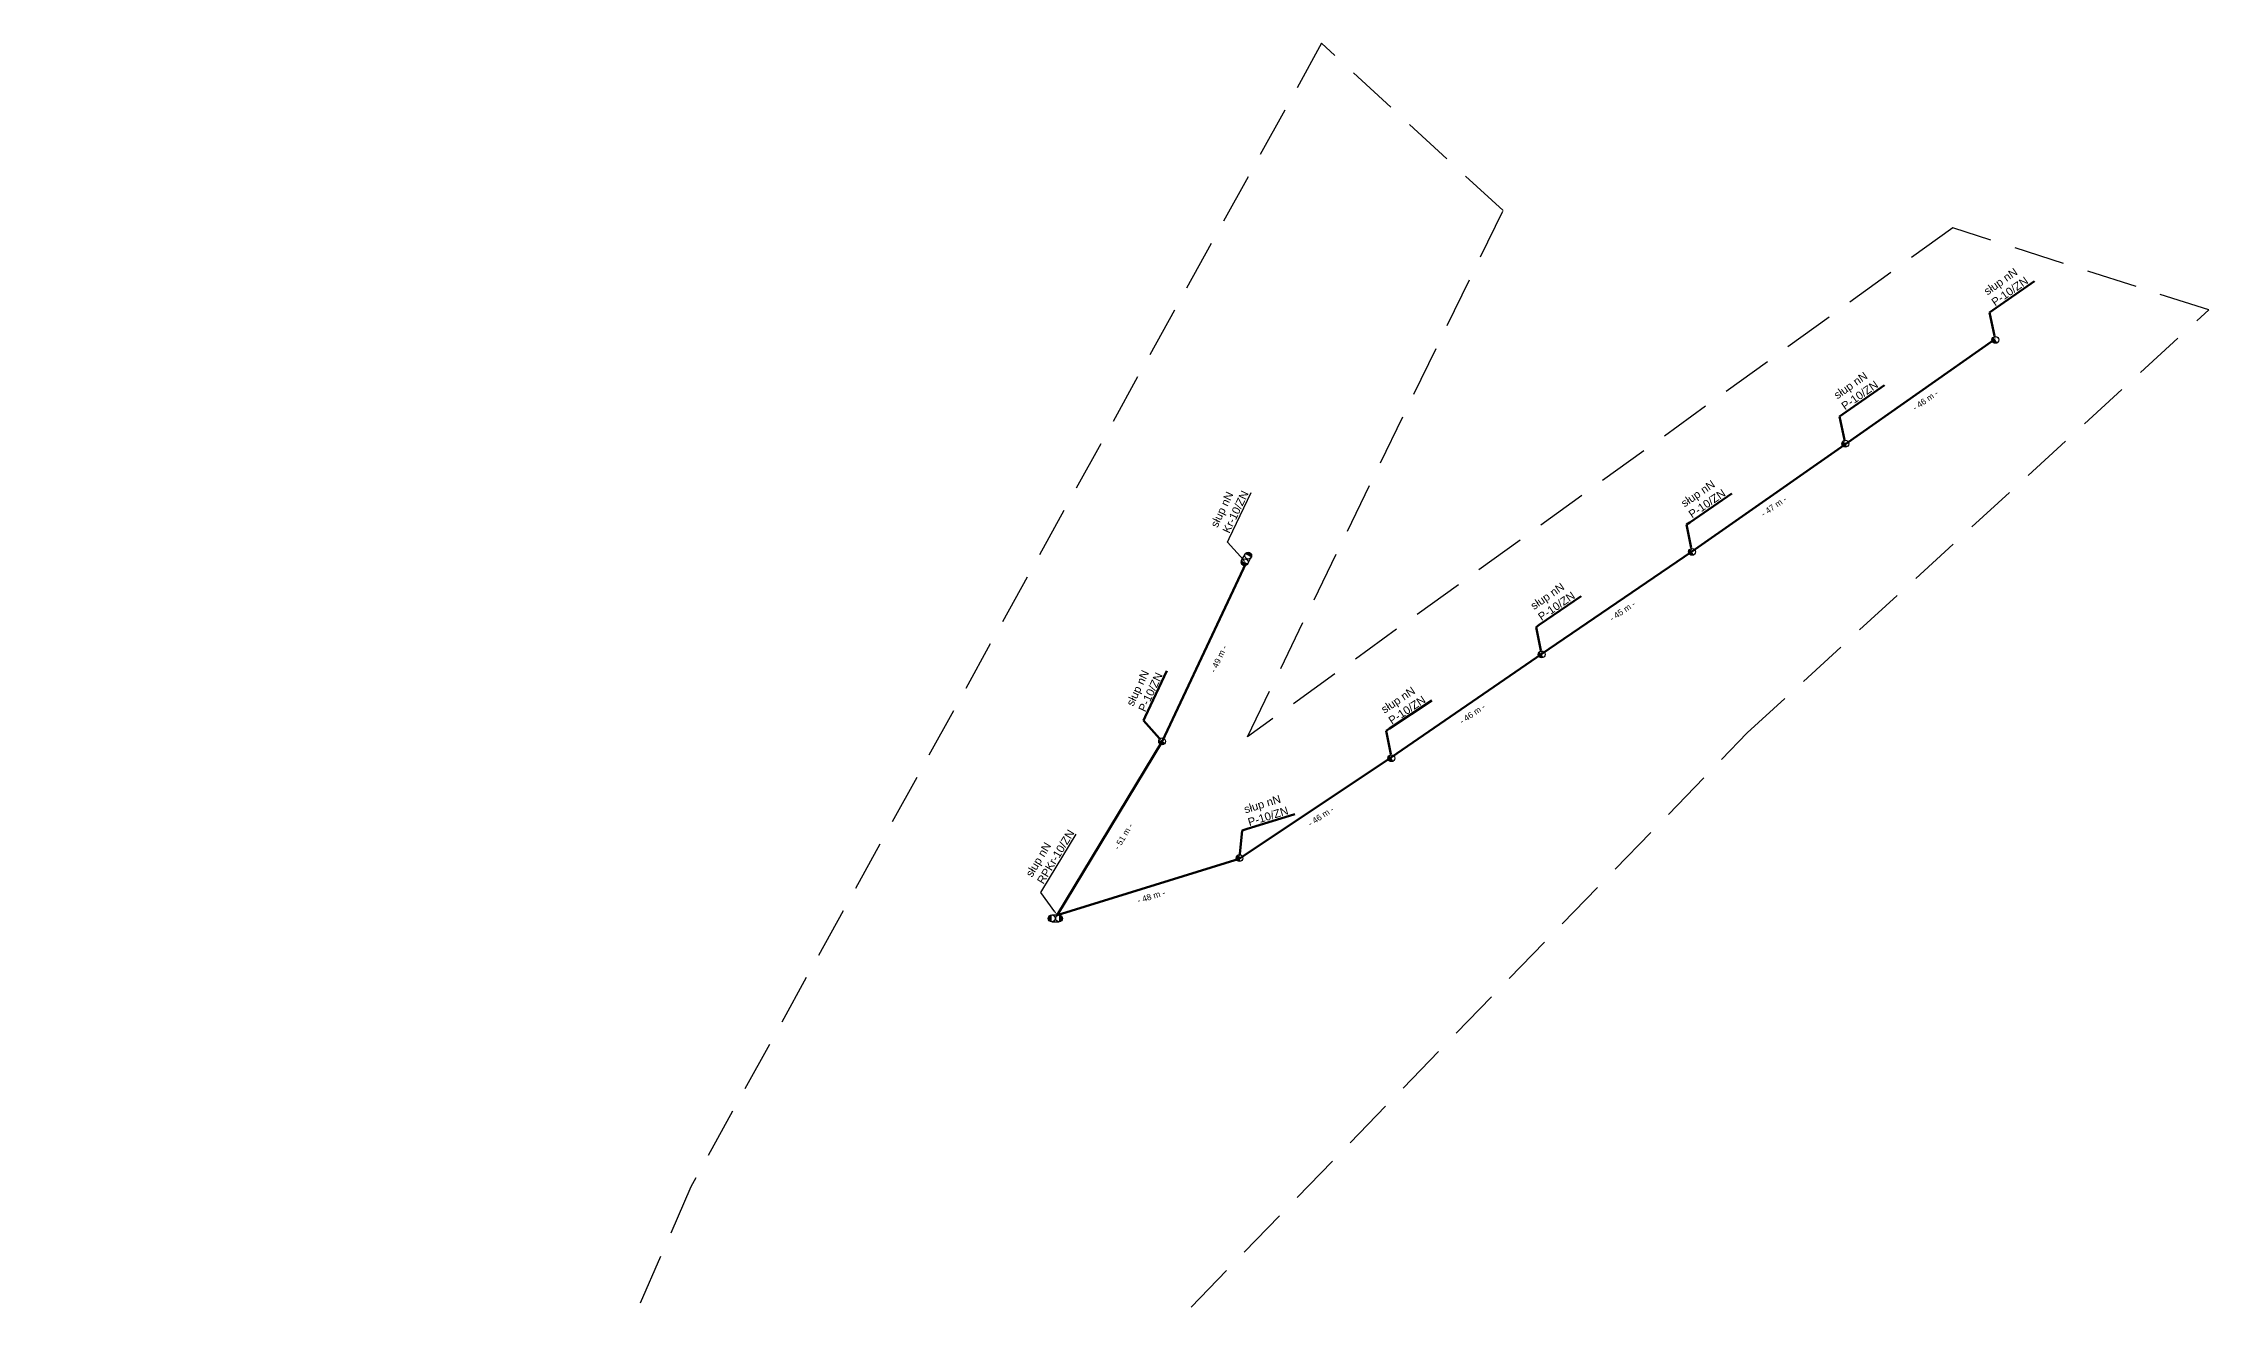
# Model space of a CAD drawing. Header units: millimetres. Extents: x 7530258 to 7533485, y 5764674 to 5768549.
# Drawn here: x 7532943 to 7533485, y 5766653 to 5766968 of the extents above; entities that cross this region are included whole.
import ezdxf
from ezdxf import colors
from ezdxf.entities.mleader import LeaderData, LeaderLine
from ezdxf.math import Vec2, Vec3

# ---------------------------------------------------------------- set-up
doc = ezdxf.new("R2010")
doc.units = ezdxf.units.MM
doc.linetypes.add('DASHED', pattern=[19.05, 12.7, -6.35])
doc.layers.add('!TELE', color=3, linetype='Continuous', lineweight=50)
doc.layers.add('!wymiary', color=7, linetype='Continuous', lineweight=25)
for name, color, linetype in [('!trafo', 6, 'DASHED'), ('_MM opisy', 7, 'Continuous'), ('_MM slupy', 5, 'Continuous')]:
    doc.layers.add(name, color=color, linetype=linetype)
doc.styles.get("Standard").update_dxf_attribs({"font": 'ARIAL.TTF'})
doc.dimstyles.new('opis linie', dxfattribs={"dimtxt": 1.5, "dimasz": 0.18, "dimexe": 0.18, "dimexo": 0.0625, "dimgap": 2.5, "dimtad": 4, "dimdec": 0, "dimzin": 0, "dimdsep": 46, "dimtxsty": 'Standard', "dimcen": 0.09, "dimse1": 1, "dimse2": 1, "dimsd1": 1, "dimsd2": 1, "dimclrt": 256, "dimadec": 0, "dimazin": 0, "dimtfac": 1, "dimtdec": 0, "dimtofl": 0, "dimtmove": 0, "dimatfit": 3, "dimfxl": 1, "dimtfill": 1, "dimtolj": 1, "dimtzin": 0, "dimarcsym": 0})

# ---------------------------------------------------------------- blocks, each defined once
blk = doc.blocks.new('ZN')
at = {"layer": '_MM slupy', "transparency": 33554687}
h = blk.add_hatch(color=256, dxfattribs=at)
h.dxf.hatch_style = 1
h.paths.add_polyline_path([(0, -0.86), (0, 0.86, 1)])
at = {"layer": '_MM slupy'}
blk.add_circle((0, 0), 0.857, dxfattribs=at)
blk = doc.blocks.new('R')
at = {"layer": '_MM slupy', "transparency": 33554687}
h = blk.add_hatch(color=256, dxfattribs=at)
h.dxf.hatch_style = 1
h.paths.add_polyline_path([(-0.93, -0.86), (-0.93, 0.86, 1)])
h = blk.add_hatch(color=256, dxfattribs=at)
h.dxf.hatch_style = 1
h.paths.add_polyline_path([(0.93, 0.86), (0.93, -0.86, 1)])
at = {"layer": '_MM slupy'}
for points in [[(-0.93, 0.86), (0.93, 0.86)], [(-0.93, -0.86), (0.93, -0.86)]]:
    blk.add_lwpolyline(points, dxfattribs=at)
for centre in [(-0.93, 0), (0.93, 0)]:
    blk.add_circle(centre, 0.857, dxfattribs=at)
blk = doc.blocks.new('*D608')
at = {"layer": '!wymiary', "insert": (7533413.89, 5766878.84), "char_height": 1.5, "attachment_point": 5, "rotation": 35.0443, "bg_fill": 3, "box_fill_scale": 1.1, "bg_fill_color": 9, "bg_fill_true_color": 13158600, "bg_fill_transparency": 0}
blk.add_mtext('\\A1;- 46 m -', dxfattribs=at)
blk = doc.blocks.new('*D609')
at = {"layer": '!wymiary', "insert": (7533376.01, 5766852.34), "char_height": 1.5, "attachment_point": 5, "rotation": 34.9598, "bg_fill": 3, "box_fill_scale": 1.1, "bg_fill_color": 9, "bg_fill_true_color": 13158600, "bg_fill_transparency": 0}
blk.add_mtext('\\A1;- 47 m -', dxfattribs=at)
blk = doc.blocks.new('*D610')
at = {"layer": '!wymiary', "insert": (7533338.16, 5766826.16), "char_height": 1.5, "attachment_point": 5, "rotation": 34.332, "bg_fill": 3, "box_fill_scale": 1.1, "bg_fill_color": 9, "bg_fill_true_color": 13158600, "bg_fill_transparency": 0}
blk.add_mtext('\\A1;- 45 m -', dxfattribs=at)
blk = doc.blocks.new('*D611')
at = {"layer": '!wymiary', "insert": (7533300.67, 5766800.47), "char_height": 1.5, "attachment_point": 5, "rotation": 34.4949, "bg_fill": 3, "box_fill_scale": 1.1, "bg_fill_color": 9, "bg_fill_true_color": 13158600, "bg_fill_transparency": 0}
blk.add_mtext('\\A1;- 46 m -', dxfattribs=at)
blk = doc.blocks.new('*D612')
at = {"layer": '!wymiary', "insert": (7533262.81, 5766774.86), "char_height": 1.5, "attachment_point": 5, "rotation": 33.6588, "bg_fill": 3, "box_fill_scale": 1.1, "bg_fill_color": 9, "bg_fill_true_color": 13158600, "bg_fill_transparency": 0}
blk.add_mtext('\\A1;- 46 m -', dxfattribs=at)
blk = doc.blocks.new('*D613')
at = {"layer": '!wymiary', "insert": (7533220.39, 5766754.82), "char_height": 1.5, "attachment_point": 5, "rotation": 17.2363, "bg_fill": 3, "box_fill_scale": 1.1, "bg_fill_color": 9, "bg_fill_true_color": 13158600, "bg_fill_transparency": 0}
blk.add_mtext('\\A1;- 48 m -', dxfattribs=at)
blk = doc.blocks.new('*D614')
at = {"layer": '!wymiary', "insert": (7533213.45, 5766769.81), "char_height": 1.5, "attachment_point": 5, "rotation": 58.8755, "bg_fill": 3, "box_fill_scale": 1.1, "bg_fill_color": 9, "bg_fill_true_color": 13158600, "bg_fill_transparency": 0}
blk.add_mtext('\\A1;- 51 m -', dxfattribs=at)
blk = doc.blocks.new('*D615')
at = {"layer": '!wymiary', "insert": (7533237.25, 5766814.2), "char_height": 1.5, "attachment_point": 5, "rotation": 64.8138, "bg_fill": 3, "box_fill_scale": 1.1, "bg_fill_color": 9, "bg_fill_true_color": 13158600, "bg_fill_transparency": 0}
blk.add_mtext('\\A1;- 49 m -', dxfattribs=at)
blk = doc.blocks.new('q')
at = {"layer": '_MM slupy'}
blk.add_blockref('ZN', (0, 0), dxfattribs=at)
at = {"layer": '_MM opisy'}
ml = blk.add_multileader_mtext('Standard', dxfattribs=at)
ml.set_content('\\pxql;słup nN\\PP-10/ZN', color=256)
ml.set_leader_properties()
ml.build(insert=Vec2(0, 0))
ml.multileader.update_dxf_attribs({"has_text_frame": 1, "text_left_attachment_type": 5, "text_right_attachment_type": 5, "dogleg_length": 1, "arrow_head_size": 1})
ctx = ml.context
ctx.base_point, ctx.char_height, ctx.arrow_head_size, ctx.landing_gap_size, ctx.plane_origin = Vec3(3.71, 6.41), 2, 1, 1, Vec3(1.72, -1.42)
ctx.left_attachment, ctx.right_attachment = 5, 5
notes = []
notes.append((ctx, [(0, (1, 1, 0), (2.71, 6.41), (1, 0), 1, [(0, [(0, 0), (2.71, 6.41)], 0, [])])]))
ctx.mtext.insert, ctx.mtext.flow_direction = Vec3(4.71, 12.21), 5
ctx.mtext.has_bg_fill, ctx.mtext.bg_color, ctx.mtext.bg_scale_factor, ctx.mtext.bg_transparency, ctx.mtext.use_window_bg_color = 1, -1023410175, 1, 0, 1
for ctx, leaders in notes:
    for number, flags, end, landing, length, lines in leaders:
        leader = LeaderData()
        leader.index, (leader.has_last_leader_line, leader.has_dogleg_vector, leader.attachment_direction) = number, flags
        leader.last_leader_point, leader.dogleg_vector, leader.dogleg_length = Vec3(end), Vec3(landing), length
        for number, points, colour, breaks in lines:
            line = LeaderLine()
            line.index, line.vertices, line.color, line.breaks = number, Vec3.list(points), colors.encode_raw_color(colour), breaks
            leader.lines.append(line)
        ctx.leaders.append(leader)

msp = doc.modelspace()

# ---------------------------------------------------------------- linework, layer by layer
at = {"layer": '!TELE'}
msp.add_lwpolyline([(7533431.18, 5766894.04), (7533393.71, 5766867.76), (7533355.45, 5766841.01), (7533318.04, 5766815.46), (7533280.45, 5766789.63), (7533242.38, 5766764.28), (7533196.9, 5766750.17), (7533223.13, 5766793.61), (7533244.1, 5766838.21)], dxfattribs=at)
at = {"layer": '!trafo', "color": 3}
msp.add_lwpolyline([(7532943.5, 5766176.75), (7533024, 5766151.75), (7533066.93, 5766276.7), (7533190.6, 5766611.17), (7533369.37, 5766795.71), (7533484.71, 5766901.44), (7533420.74, 5766921.95), (7533244.46, 5766794.71), (7533308.33, 5766926.26), (7533263, 5766968.08), (7533105.37, 5766682.3), (7532993.24, 5766424.71), (7532943.5, 5766176.75)], close=True, dxfattribs=at)

# ---------------------------------------------------------------- next in the draw order: block references
at = {"layer": '!TELE'}
for p, rotation in [((7533431.4, 5766893.96), 35.04432542837341), ((7533393.87, 5766867.99), 34.95984568346275), ((7533355.57, 5766840.96), 34.33200035665232), ((7533317.98, 5766815.32), 34.49493613026578), ((7533223.13, 5766793.61), 64.81375553792121), ((7533280.44, 5766789.4), 33.65879822913666), ((7533242.47, 5766764.42), 17.23630800603869)]:
    msp.add_blockref('q', p, dxfattribs=dict(at, rotation=rotation))

# ---------------------------------------------------------------- next in the draw order: leaders
at = {"layer": '_MM opisy'}
ml = msp.add_multileader_mtext('Standard', dxfattribs=at)
ml.set_content('\\pxql;słup nN\\PKr-10/ZN', color=256)
ml.set_leader_properties()
ml.build(insert=Vec2(0, 0))
ml.multileader.update_dxf_attribs({"has_text_frame": 1, "text_left_attachment_type": 5, "text_right_attachment_type": 5, "dogleg_length": 1, "arrow_head_size": 1})
ctx = ml.context
ctx.base_point, ctx.char_height, ctx.arrow_head_size, ctx.landing_gap_size, ctx.plane_origin, ctx.plane_x_axis, ctx.plane_y_axis = Vec3(7533239.92, 5766844.32), 2, 1, 1, Vec3(7533246.13, 5766839.15), Vec3(0.431296, 0.90221), Vec3(-0.90221, 0.431296)
ctx.left_attachment, ctx.right_attachment = 5, 5
notes = []
notes.append((ctx, [(0, (1, 1, 0), (7533239.49, 5766843.42), (0.431296, 0.90221), 1, [(0, [(7533244.1, 5766838.21), (7533239.49, 5766843.42)], 0, [])])]))
ctx.mtext.insert, ctx.mtext.text_direction, ctx.mtext.flow_direction = Vec3(7533235.12, 5766847.72), Vec3(0.431296, 0.90221), 5
ctx.mtext.has_bg_fill, ctx.mtext.bg_color, ctx.mtext.bg_scale_factor, ctx.mtext.bg_transparency, ctx.mtext.use_window_bg_color = 1, -1023410175, 1, 0, 1
ml = msp.add_multileader_mtext('Standard', dxfattribs=at)
ml.set_content('\\pxql;słup nN\\PRPKr-10/ZN', color=256)
ml.set_leader_properties()
ml.build(insert=Vec2(0, 0))
ml.multileader.update_dxf_attribs({"has_text_frame": 1, "text_left_attachment_type": 5, "text_right_attachment_type": 5, "dogleg_length": 1, "arrow_head_size": 1})
ctx = ml.context
ctx.base_point, ctx.char_height, ctx.arrow_head_size, ctx.landing_gap_size, ctx.plane_origin, ctx.plane_x_axis, ctx.plane_y_axis = Vec3(7533193.33, 5766756.66), 2, 1, 1, Vec3(7533199, 5766750.91), Vec3(0.516899, 0.856046), Vec3(-0.856046, 0.516899)
ctx.left_attachment, ctx.right_attachment = 5, 5
notes.append((ctx, [(0, (1, 1, 0), (7533192.82, 5766755.8), (0.516899, 0.856046), 1, [(0, [(7533196.9, 5766750.17), (7533192.82, 5766755.8)], 0, [])])]))
ctx.mtext.insert, ctx.mtext.text_direction, ctx.mtext.flow_direction = Vec3(7533188.88, 5766760.51), Vec3(0.516899, 0.856046), 5
ctx.mtext.has_bg_fill, ctx.mtext.bg_color, ctx.mtext.bg_scale_factor, ctx.mtext.bg_transparency, ctx.mtext.use_window_bg_color = 1, -1023410175, 1, 0, 1
for ctx, leaders in notes:
    for number, flags, end, landing, length, lines in leaders:
        leader = LeaderData()
        leader.index, (leader.has_last_leader_line, leader.has_dogleg_vector, leader.attachment_direction) = number, flags
        leader.last_leader_point, leader.dogleg_vector, leader.dogleg_length = Vec3(end), Vec3(landing), length
        for number, points, colour, breaks in lines:
            line = LeaderLine()
            line.index, line.vertices, line.color, line.breaks = number, Vec3.list(points), colors.encode_raw_color(colour), breaks
            leader.lines.append(line)
        ctx.leaders.append(leader)

# ---------------------------------------------------------------- next in the draw order: block references
at = {"layer": '!TELE', "rotation": 61.60698056970908}
msp.add_blockref('R', (7533244.2, 5766839.2), dxfattribs=at)
at = {"layer": '!TELE'}
msp.add_blockref('R', (7533196.46, 5766749.35), dxfattribs=at)

# ---------------------------------------------------------------- next in the draw order: dimensions: what is measured, and where the dimension line sits
at = {"layer": '!wymiary'}
dim = msp.add_aligned_dim(p1=(7533431.18, 5766894.04), p2=(7533393.71, 5766867.76), distance=-0.75, dimstyle='opis linie', override={"dimpost": '- <> m -'}, dxfattribs=at)
dim.commit()
dim.dimension.update_dxf_attribs({"geometry": '*D608', "text_midpoint": (7533413.89, 5766878.84)})

# ---------------------------------------------------------------- next in the draw order: dimensions: what is measured, and where the dimension line sits
dim = msp.add_aligned_dim(p1=(7533393.71, 5766867.76), p2=(7533355.45, 5766841.01), distance=-0.75, dimstyle='opis linie', override={"dimpost": '- <> m -'}, dxfattribs=at)
dim.commit()
dim.dimension.update_dxf_attribs({"geometry": '*D609', "text_midpoint": (7533376.01, 5766852.34)})

# ---------------------------------------------------------------- next in the draw order: dimensions: what is measured, and where the dimension line sits
dim = msp.add_aligned_dim(p1=(7533355.45, 5766841.01), p2=(7533318.04, 5766815.46), distance=-0.75, dimstyle='opis linie', override={"dimpost": '- <> m -'}, dxfattribs=at)
dim.commit()
dim.dimension.update_dxf_attribs({"geometry": '*D610', "text_midpoint": (7533338.16, 5766826.16)})

# ---------------------------------------------------------------- next in the draw order: dimensions: what is measured, and where the dimension line sits
dim = msp.add_aligned_dim(p1=(7533318.04, 5766815.46), p2=(7533280.45, 5766789.63), distance=-0.75, dimstyle='opis linie', override={"dimpost": '- <> m -'}, dxfattribs=at)
dim.commit()
dim.dimension.update_dxf_attribs({"geometry": '*D611', "text_midpoint": (7533300.67, 5766800.47)})

# ---------------------------------------------------------------- next in the draw order: dimensions: what is measured, and where the dimension line sits
dim = msp.add_aligned_dim(p1=(7533280.45, 5766789.63), p2=(7533242.38, 5766764.28), distance=-0.75, dimstyle='opis linie', override={"dimpost": '- <> m -'}, dxfattribs=at)
dim.commit()
dim.dimension.update_dxf_attribs({"geometry": '*D612', "text_midpoint": (7533262.81, 5766774.86)})

# ---------------------------------------------------------------- next in the draw order: dimensions: what is measured, and where the dimension line sits
dim = msp.add_aligned_dim(p1=(7533242.38, 5766764.28), p2=(7533196.9, 5766750.17), distance=-0.75, dimstyle='opis linie', override={"dimpost": '- <> m -'}, dxfattribs=at)
dim.commit()
dim.dimension.update_dxf_attribs({"geometry": '*D613', "text_midpoint": (7533220.39, 5766754.82)})

# ---------------------------------------------------------------- next in the draw order: dimensions: what is measured, and where the dimension line sits
dim = msp.add_aligned_dim(p1=(7533196.9, 5766750.17), p2=(7533223.13, 5766793.61), distance=-0.75, dimstyle='opis linie', override={"dimpost": '- <> m -'}, dxfattribs=at)
dim.commit()
dim.dimension.update_dxf_attribs({"geometry": '*D614', "text_midpoint": (7533213.45, 5766769.81)})

# ---------------------------------------------------------------- next in the draw order: dimensions: what is measured, and where the dimension line sits
dim = msp.add_aligned_dim(p1=(7533223.13, 5766793.61), p2=(7533244.1, 5766838.21), distance=-0.75, dimstyle='opis linie', override={"dimpost": '- <> m -'}, dxfattribs=at)
dim.commit()
dim.dimension.update_dxf_attribs({"geometry": '*D615', "text_midpoint": (7533237.25, 5766814.2)})

doc.saveas('drawing.dxf')
